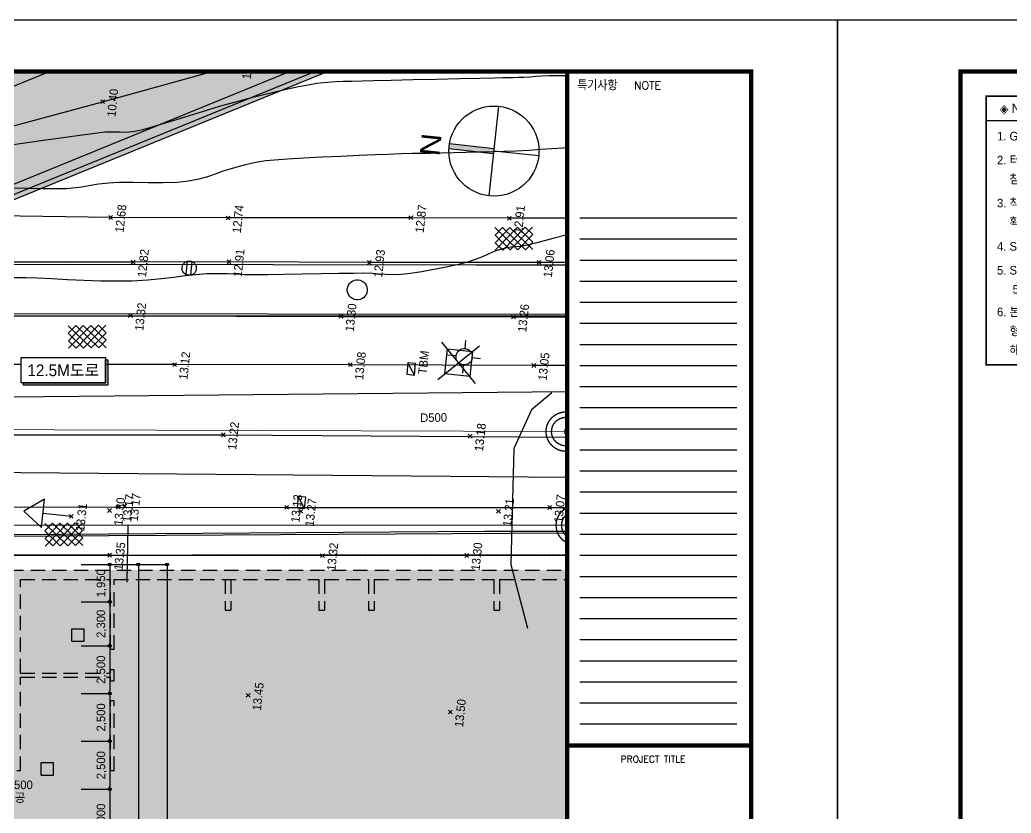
# Model space of a CAD drawing. Header units: millimetres. Extents: x 1073475 to 2890243, y -1340830 to -367733.
# Drawn here: x 1913953 to 1965820, y -409260 to -367733 of the extents above; entities that cross this region are included whole.
import ezdxf
from ezdxf.enums import TextEntityAlignment as Align
from ezdxf.xclip import XClip

# ---------------------------------------------------------------- set-up
doc = ezdxf.new("R2010")
doc.units = ezdxf.units.MM
doc.header["$LTSCALE"] = 50
doc.header["$XCLIPFRAME"] = 2
doc.header["$PDMODE"] = 3
doc.header["$PDSIZE"] = 100
for name, pattern in [('ANYANG3', [3, 2, -1]), ('DASHED', [0.75, 0.5, -0.25]), ('E-DIGLN01', [2, 0.9, -0.2, 0.9]), ('HIDDEN', [9.525, 6.35, -3.175]), ('HIDDEN2', [4.7625, 3.175, -1.5875]), ('PHANTOM', [63.5, 31.75, -6.35, 6.35, -6.35, 6.35, -6.35])]:
    doc.linetypes.add(name, pattern=pattern)
doc.layers.get('Defpoints').update_dxf_attribs({"color": 151})
for name, color, linetype in [('0-재료표-1', 3, 'Continuous'), ('0-재료표-T', 7, 'Continuous'), ('1-우수관로', 140, '우수'), ('11', 11, 'Continuous'), ('4', 4, 'Continuous'), ('C-DIM', 7, 'Continuous'), ('C0413425', 1, 'Continuous'), ('CONT-MNR', 84, 'Continuous'), ('CS-CONC-MAJR', 4, 'Continuous'), ('CS-EXCV', 3, 'E-DIGLN01'), ('SITE', 7, 'PHANTOM'), ('TEX', 3, 'Continuous'), ('TEXT', 3, 'Continuous'), ('TEXT1', 7, 'Continuous'), ('가로등', 1, 'Continuous'), ('건축', 233, 'HIDDEN'), ('구조물', 7, 'Continuous'), ('기준점', 5, 'Continuous'), ('도로', 1, 'Continuous'), ('보도', 7, 'Continuous'), ('보도블럭', 7, 'Continuous'), ('보안등', 7, 'Continuous'), ('시점변경-종점-구__선형', 7, 'Continuous'), ('연속지적도', 32, 'Continuous'), ('오수맨홀', 1, 'Continuous'), ('우수맨홀', 1, 'Continuous'), ('우수받이', 5, 'Continuous'), ('중앙선', 2, 'Continuous'), ('지하지장물_가스관로', 2, 'Continuous'), ('지하지장물_상수관로', 5, 'HIDDEN2'), ('지하지장물_전기관로', 1, 'HIDDEN2'), ('지하지장물_통신관로', 7, 'HIDDEN2'), ('지하지장물_하수관거(오수)', 30, 'HIDDEN2'), ('측량점_높이', 8, 'Continuous'), ('측량점_심볼', 7, 'Continuous'), ('현황', 9, 'Continuous'), ('화단', 3, 'Continuous'), ('화단경계', 3, 'Continuous')]:
    doc.layers.add(name, color=color, linetype=linetype)
doc.layers.add('defpoint', color=193, linetype='Continuous', plot=False)
doc.styles.add('$1$돋움', font='')
doc.styles.add('LT', font='')
doc.styles.add('RXHD', font='', dxfattribs={"width": 1.2})
doc.styles.add('RXHG', font='arial.ttf')
doc.styles.add('RXHS', font='SIMPLEX.SHX', dxfattribs={"bigfont": 'WHGTXT.SHX'})
doc.styles.get("Standard").update_dxf_attribs({"font": ''})
doc.styles.add('굴림체', font='')
doc.styles.add('돋움', font='')
doc.styles.add('유형1', font='')
doc.styles.get('$1$돋움').set_extended_font_data('Dotum')
doc.styles.get('LT').set_extended_font_data('GulimChe')
doc.styles.get('RXHD').set_extended_font_data('Gulim')
doc.styles.get('Standard').set_extended_font_data('Dotum')
doc.styles.get('굴림체').set_extended_font_data('Dotum')
doc.styles.get('돋움').set_extended_font_data('Dotum')
doc.styles.get('유형1').set_extended_font_data('Gulim')
doc.linetypes.add('CFZ008', pattern='A,0.9,-0.2,[106,KHCLINE.shx,S=0.00606,R=180,X=0,Y=0],0.9', length=2)
doc.linetypes.add('GAS_LINE', pattern='A,0.5,-0.2,["GAS",Standard,S=0.1,R=0,X=-0.1,Y=-0.05],-0.25', length=0.95)
doc.linetypes.add('KT_LINE', pattern='A,12.7,-5.08,["KT",Standard,S=2.54,R=0,X=-2.54,Y=-1.27],-6.35', length=24.13)
doc.linetypes.add('POWER_LINE', pattern='A,12.7,-5.08,["POWER",Standard,S=2.54,R=0,X=-2.54,Y=-1.27],-6.35', length=24.13)
doc.linetypes.add('SEWER_LINE', pattern='A,12.7,-5.08,["SEWER",Standard,S=2.54,R=0,X=-2.54,Y=-1.27],-6.35', length=24.13)
doc.linetypes.add('WATER_LINE', pattern='A,12.7,-5.08,["WATER",Standard,S=2.54,R=0,X=-2.54,Y=-1.27],-6.35', length=24.13)
doc.linetypes.add('우수', pattern='A,0.5,-0.05,["우수",LT,S=0.1,R=0,X=0,Y=-0.05],-0.4', length=0.95)
doc.dimstyles.new('ISO-25', dxfattribs={"dimtxt": 2.5, "dimasz": 1, "dimexe": 3, "dimexo": 0.625, "dimtad": 1, "dimtxsty": '유형1', "dimblk": 'DIMDOT', "dimcen": 1, "dimclrd": 4, "dimclre": 4, "dimclrt": 6, "dimadec": 0, "dimazin": 0, "dimtfac": 1, "dimtmove": 0, "dimatfit": 3, "dimldrblk": 'DIMDOT', "dimfxl": 1, "dimarcsym": 0})
doc.dimstyles.new('SAM-300', dxfattribs={"dimscale": 1.5, "dimtxt": 300, "dimasz": 100, "dimexe": 70, "dimexo": 0, "dimgap": 100, "dimtad": 1, "dimdec": 0, "dimzin": 0, "dimdsep": 46, "dimlunit": 6, "dimtxsty": '돋움', "dimblk": 'ORIGIN', "dimcen": 100, "dimclrd": 1, "dimclre": 1, "dimclrt": 7, "dimadec": 0, "dimazin": 0, "dimtfac": 1, "dimtdec": 0, "dimtix": 1, "dimtmove": 2, "dimatfit": 3, "dimfxl": 70, "dimtolj": 1, "dimtzin": 0, "dimlwd": -1, "dimlwe": -1, "dimarcsym": 0})

# ---------------------------------------------------------------- blocks, each defined once
blk = doc.blocks.new('dbox')
at = {"layer": '11'}
for p, q in [((4288, 57600), (81088, 57600)), ((4288, 1800), (4288, 57600)), ((81088, 57600), (81088, 1800))]:
    blk.add_line(p, q, dxfattribs=at)
at = {"layer": '11', "const_width": 150}
blk.add_lwpolyline([(81088, 1800), (4288, 1800), (4288, 57600), (81088, 57600)], close=True, dxfattribs=at)
for points in [[(74675, 57600), (74675, 1800)], [(81088, 34076), (74675, 34076)]]:
    blk.add_lwpolyline(points, dxfattribs=at)
at = {"layer": '4'}
for p, q in [((80586, 52479), (75119, 52479)), ((80586, 51743), (75119, 51743)), ((80586, 51007), (75119, 51007)), ((80586, 50271), (75119, 50271)), ((80586, 49536), (75119, 49536)), ((80586, 48800), (75119, 48800)), ((80586, 48064), (75119, 48064)), ((80586, 47328), (75119, 47328)), ((80586, 46592), (75119, 46592)), ((80586, 45856), (75119, 45856)), ((80586, 45120), (75119, 45120)), ((80586, 44384), (75119, 44384)), ((80586, 43648), (75119, 43648)), ((80586, 42912), (75119, 42912)), ((80586, 42176), (75119, 42176)), ((80586, 41440), (75119, 41440)), ((80586, 40704), (75119, 40704)), ((80586, 39968), (75119, 39968)), ((80586, 39232), (75119, 39232)), ((80586, 38497), (75119, 38497)), ((80586, 37761), (75119, 37761)), ((80586, 37025), (75119, 37025)), ((80586, 36289), (75119, 36289)), ((80586, 35553), (75119, 35553)), ((80586, 34817), (75119, 34817))]:
    blk.add_line(p, q, dxfattribs=at)
at = {"layer": 'TEXT', "color": 7}
for p, q in [((0, 59400), (84100, 59400)), ((0, 0), (0, 59400)), ((84100, 59400), (84100, 0))]:
    blk.add_line(p, q, dxfattribs=at)
at = {"layer": 'TEX', "color": 6, "linetype": 'Continuous', "style": 'RXHG', "width": 1}
for tag, p in [('일자', (76628, 15972)), ('축척', (76628, 13925)), ('설계번호', (76684, 12170))]:
    blk.add_attdef(tag, p, '', height=300, dxfattribs=at)
at = {"layer": 'TEX', "color": 7, "linetype": 'Continuous', "style": 'RXHG', "width": 1}
blk.add_attdef('파일명', (81840, 4453), '', height=300, rotation=90, dxfattribs=at)
at = {"layer": 'TEX', "linetype": 'Continuous', "style": 'RXHG', "width": 1}
for tag, p in [('도면명-1', (77799, 3389)), ('도면명-2', (77799, 2662))]:
    blk.add_attdef(tag, text='', height=400, dxfattribs=at).set_placement(p, align=Align.CENTER)
at = {"layer": 'TEXT1', "style": 'RXHS', "width": 1}
for s, height, p in [('특기사항', 334.3, (75018, 56940)), ('NOTE', 278.6, (77005, 56974)), ('PROJECT TITLE', 231.29, (76539, 33488))]:
    blk.add_text(s, height=height, dxfattribs=at).set_placement(p)
blk = doc.blocks.new('31781387137813')
at = {"color": 255}
blk.add_wipeout([(0, 0), (11238, 0), (11238, -9792), (0, -9792)], dxfattribs=at).dxf.layer = '0-재료표-1'
at = {"layer": '0-재료표-1'}
blk.add_line((207, -1060), (11031, -1060), dxfattribs=at)
at = {"layer": '0-재료표-1', "const_width": 60}
blk.add_lwpolyline([(11031, -9585), (11031, -207), (207, -207), (207, -9585)], close=True, dxfattribs=at)
at = {"layer": '0-재료표-T', "style": '$1$돋움'}
for s, height, p in [('◈ N O T E', 320, (683, -633)), ('1. G.L(±)0.00m = E.L(+)13.60m', 300, (587, -1602)), ('2. 터파기 시공시 굴착 바닥 레벨은 최종 건축 구조도를 ', 300, (587, -2436)), ('    참조하여 각 레벨을 선 확인 후 시공에 임할것. ', 300, (587, -3102)), ('3. 착공전 경계명시측량을 실시하여 대지경계를', 300, (587, -3936)), ('    확인하여야 함.', 300, (587, -4602)), ('4. STRUT 길이가 5m이상인 경우 유압잭 설치할 것.', 300, (587, -5448)), ('5. STRUT 설치시 프리스트레스 (선행하중)', 300, (587, -6281)), ('     50~200kN/ea이상 적용하여야 함.', 300, (587, -6948)), ('6. 본 설계는 단부 고정조건으로 검토되었으며, 힌지 ', 300, (587, -7736)), ('    형태의 모든 연결부재의 사용은 본 검토 내용과 상이', 300, (587, -8403)), ('    해질수 있으므로 추가 검토가 필요함.   ', 300, (587, -9069))]:
    blk.add_text(s, height=height, dxfattribs=at).set_placement(p, align=Align.MIDDLE_LEFT)
blk = doc.blocks.new('DIMDOT')
at = {"color": 0}
blk.add_line((-2, 0), (2, 0), dxfattribs=at)
for radius in [0.5, 0.25]:
    blk.add_circle((0, 0), radius, dxfattribs=at)
blk = doc.blocks.new('A$599346786921')
at = {"layer": '구조물', "ltscale": 0.2}
h = blk.add_hatch(color=254, dxfattribs=at)
h.dxf.hatch_style = 1
h.set_gradient(color1=(214, 214, 214), color2=(214, 214, 214))
h.paths.add_polyline_path([(189880, 4043), (128969, 153101), (129119, 153162), (47790, 352186), (48127, 352323), (40199, 371724), (39821, 372650), (39443, 373575), (39065, 374501), (38687, 375426), (38309, 376351), (37931, 377276), (37554, 378201), (37177, 379126), (36800, 380051), (36423, 380975), (36047, 381900), (35671, 382825), (35295, 383749), (34920, 384674), (34545, 385599), (34170, 386523), (33796, 387448), (33422, 388373), (33049, 389297), (32676, 390222), (32304, 391147), (31932, 392072), (31561, 392997), (31190, 393922), (30821, 394847), (30451, 395772), (30083, 396697), (29715, 397623), (29347, 398548), (28981, 399474), (28615, 400400), (28250, 401326), (27886, 402252), (27523, 403178), (27160, 404105), (26798, 405031), (26438, 405958), (26078, 406885), (25719, 407812), (25360, 408742), (25003, 409670), (24647, 410598), (24292, 411526), (23938, 412455), (23585, 413383), (23233, 414312), (22883, 415241), (22533, 416171), (22185, 417101), (21838, 418031), (21492, 418961), (21147, 419892), (20804, 420823), (20462, 421754), (20121, 422686), (19782, 423618), (19443, 424550), (19107, 425482), (18771, 426415), (18438, 427349), (18105, 428282), (17774, 429216), (17445, 430151), (17117, 431086), (16791, 432021), (16466, 432956), (16143, 433892), (15821, 434829), (15501, 435766), (15183, 436703), (14866, 437640), (14551, 438579), (14238, 439517), (13927, 440456), (13617, 441395), (13310, 442335), (13004, 443275), (12700, 444216), (12398, 445157), (12097, 446099), (11799, 447041), (11503, 447983), (11339, 448506), (0, 445440), (302, 444474), (605, 443509), (911, 442544), (1218, 441580), (1527, 440617), (1838, 439655), (2151, 438693), (2466, 437732), (2782, 436772), (3100, 435812), (3420, 434854), (3742, 433896), (4065, 432938), (4390, 431982), (4716, 431026), (5044, 430071), (5374, 429116), (5705, 428162), (6037, 427209), (6372, 426257), (6707, 425305), (7044, 424354), (7382, 423404), (7722, 422454), (8063, 421505), (8406, 420556), (8750, 419608), (9095, 418661), (9441, 417714), (9788, 416768), (10137, 415823), (10487, 414878), (10838, 413933), (11190, 412990), (11544, 412047), (11898, 411104), (12253, 410162), (12610, 409221), (12967, 408280), (13326, 407339), (13685, 406399), (14046, 405460), (14407, 404521), (14768, 403585), (15131, 402648), (15495, 401710), (15860, 400773), (16225, 399837), (16592, 398901), (16959, 397965), (17326, 397030), (17695, 396095), (18064, 395161), (18434, 394227), (18804, 393294), (19175, 392360), (19547, 391428), (19919, 390496), (20292, 389564), (20665, 388632), (21038, 387701), (21412, 386770), (21787, 385839), (22162, 384909), (22537, 383979), (22913, 383050), (23289, 382120), (23665, 381191), (24042, 380263), (24419, 379334), (24796, 378406), (25174, 377478), (25551, 376550), (25929, 375623), (26307, 374695), (26685, 373768), (27063, 372842), (27441, 371915), (27820, 370988), (28198, 370062), (28576, 369136), (28955, 368210), (29333, 367284), (37261, 347883), (37598, 348021), (118926, 148997), (119075, 149057), (179985, 0)])
at = {"layer": 'CS-CONC-MAJR'}
for points in [[(38008, 348999), (119337, 149975)], [(37735, 348347), (119063, 149323)]]:
    blk.add_lwpolyline(points, dxfattribs=at)
at = {"layer": 'CS-EXCV', "linetype": 'CFZ008', "ltscale": 5, "flags": 128}
blk.add_lwpolyline([(189880, 4043), (128969, 153101), (129119, 153162), (47790, 352186), (48127, 352323), (40199, 371724), (39821, 372650), (39443, 373575), (39065, 374501), (38687, 375426), (38309, 376351), (37931, 377276), (37554, 378201), (37177, 379126), (36800, 380051), (36423, 380975), (36047, 381900), (35671, 382825), (35295, 383749), (34920, 384674), (34545, 385599), (34170, 386523), (33796, 387448), (33422, 388373), (33049, 389297), (32676, 390222), (32304, 391147), (31932, 392072), (31561, 392997), (31190, 393922), (30821, 394847), (30451, 395772), (30083, 396697), (29715, 397623), (29347, 398548), (28981, 399474), (28615, 400400), (28250, 401326), (27886, 402252), (27523, 403178), (27160, 404105), (26798, 405031), (26438, 405958), (26078, 406885), (25719, 407812), (25360, 408742), (25003, 409670), (24647, 410598), (24292, 411526), (23938, 412455), (23585, 413383), (23233, 414312), (22883, 415241), (22533, 416171), (22185, 417101), (21838, 418031), (21492, 418961), (21147, 419892), (20804, 420823), (20462, 421754), (20121, 422686), (19782, 423618), (19443, 424550), (19107, 425482), (18771, 426415), (18438, 427349), (18105, 428282), (17774, 429216), (17445, 430151), (17117, 431086), (16791, 432021), (16466, 432956), (16143, 433892), (15821, 434829), (15501, 435766), (15183, 436703), (14866, 437640), (14551, 438579), (14238, 439517), (13927, 440456), (13617, 441395), (13310, 442335), (13004, 443275), (12700, 444216), (12398, 445157), (12097, 446099), (11799, 447041), (11503, 447983), (11339, 448506), (0, 445440), (302, 444474), (605, 443509), (911, 442544), (1218, 441580), (1527, 440617), (1838, 439655), (2151, 438693), (2466, 437732), (2782, 436772), (3100, 435812), (3420, 434854), (3742, 433896), (4065, 432938), (4390, 431982), (4716, 431026), (5044, 430071), (5374, 429116), (5705, 428162), (6037, 427209), (6372, 426257), (6707, 425305), (7044, 424354), (7382, 423404), (7722, 422454), (8063, 421505), (8406, 420556), (8750, 419608), (9095, 418661), (9441, 417714), (9788, 416768), (10137, 415823), (10487, 414878), (10838, 413933), (11190, 412990), (11544, 412047), (11898, 411104), (12253, 410162), (12610, 409221), (12967, 408280), (13326, 407339), (13685, 406399), (14046, 405460), (14407, 404521), (14768, 403585), (15131, 402648), (15495, 401710), (15860, 400773), (16225, 399837), (16592, 398901), (16959, 397965), (17326, 397030), (17695, 396095), (18064, 395161), (18434, 394227), (18804, 393294), (19175, 392360), (19547, 391428), (19919, 390496), (20292, 389564), (20665, 388632), (21038, 387701), (21412, 386770), (21787, 385839), (22162, 384909), (22537, 383979), (22913, 383050), (23289, 382120), (23665, 381191), (24042, 380263), (24419, 379334), (24796, 378406), (25174, 377478), (25551, 376550), (25929, 375623), (26307, 374695), (26685, 373768), (27063, 372842), (27441, 371915), (27820, 370988), (28198, 370062), (28576, 369136), (28955, 368210), (29333, 367284), (37261, 347883), (37598, 348021), (118926, 148997), (119075, 149057), (179985, 0)], close=True, dxfattribs=at)
at = {"layer": '시점변경-종점-구__선형', "color": 1}
blk.add_lwpolyline([(34766, 369504), (184932, 2022)], dxfattribs=at)
blk = doc.blocks.new('방위')
at = {"color": 0}
for p, q in [((-96, 0), (-96, 1597)), ((96, 1597), (96, 0)), ((-1600, 0), (1600, 0)), ((0, -1600), (0, 0))]:
    blk.add_line(p, q, dxfattribs=at)
blk.add_circle((0, 0), 1600, dxfattribs=at)
for points in [[(-96, 1597), (0, 1600), (-96, 0), (0, 0)], [(96, 1597), (0, 1600), (96, 0), (0, 0)]]:
    blk.add_solid(points, dxfattribs=at)
at = {"style": 'RXHD', "width": 1.2}
blk.add_text('N', height=704, dxfattribs=at).set_placement((-409, 1908))
blk = doc.blocks.new('A$359145324269')
at = {"layer": '건축', "ltscale": 0.2}
h = blk.add_hatch(color=254, dxfattribs=at)
h.dxf.hatch_style = 1
h.paths.add_polyline_path([(59185, 39888), (6585, 39888), (6585, 5788), (20479, 5788), (45879, 2788), (59185, 2788)])
at = {"layer": 'defpoint', "ltscale": 30}
blk.add_lwpolyline([(5806, 40677), (59985, 40677), (59985, 2088), (46697, 2088), (33748, 3618), (21497, 5088), (5806, 5088)], close=True, dxfattribs=at)
at = {"layer": '건축', "color": 4, "linetype": 'DASHED', "ltscale": 30}
for p, q in [((13585, 39388), (18285, 39388)), ((13585, 34488), (13585, 39388)), ((18285, 35738), (18285, 39388)), ((18485, 39388), (29185, 39388)), ((18485, 35738), (18485, 39388)), ((24285, 39388), (24285, 37788)), ((24585, 39388), (24585, 37788)), ((29185, 39388), (29185, 37788)), ((29485, 39388), (31785, 39388)), ((29485, 39388), (29485, 37788)), ((31785, 39388), (31785, 37788)), ((32085, 39388), (38335, 39388)), ((32085, 39388), (32085, 37788)), ((38335, 39388), (38335, 37788)), ((38635, 39388), (43335, 39388)), ((38635, 39388), (38635, 37788)), ((24285, 37788), (24585, 37788)), ((29185, 37788), (29485, 37788)), ((31785, 37788), (32085, 37788)), ((38335, 37788), (38635, 37788)), ((16260, 36813), (16910, 36813)), ((16260, 36163), (16260, 36813)), ((16910, 36163), (16910, 36813)), ((16260, 36163), (16910, 36163)), ((18485, 35738), (18285, 35738)), ((13585, 34488), (18285, 34488)), ((13585, 29388), (13585, 34288)), ((13585, 34288), (18285, 34288)), ((18285, 34488), (18285, 34688)), ((18285, 34688), (18485, 34688)), ((18285, 34088), (18285, 34288)), ((18485, 34088), (18485, 34688)), ((18285, 34088), (18485, 34088)), ((18285, 29388), (18285, 33038)), ((18485, 33038), (18285, 33038)), ((18485, 29388), (18485, 33038)), ((14660, 29813), (15310, 29813)), ((14660, 29163), (14660, 29813)), ((15310, 29163), (15310, 29813)), ((13585, 29388), (13385, 29388)), ((14660, 29163), (15310, 29163)), ((18485, 29388), (18285, 29388))]:
    blk.add_line(p, q, dxfattribs=at)
at = {"layer": '건축', "color": 4, "linetype": 'DASHED', "ltscale": 30, "flags": 128}
blk.add_lwpolyline([(6585, 5788), (6585, 39888), (59185, 39888), (59185, 2788)], dxfattribs=at)
blk = doc.blocks.new('_Origin')
at = {"color": 0, "linetype": 'ByBlock', "lineweight": -2}
blk.add_line((0, 0), (-1, 0), dxfattribs=at)
blk.add_circle((0, 0), 0.5, dxfattribs=at)
blk = doc.blocks.new('*D797')
at = {"layer": 'C-DIM', "color": 1, "ltscale": 0.2, "transparency": 16777216}
for p, q in [((1920155, -396248), (1921760, -396248)), ((1921655, -396398), (1921655, -430698)), ((1920155, -430848), (1921760, -430848))]:
    blk.add_line(p, q, dxfattribs=at)
at = {"layer": 'Defpoints', "color": 0, "ltscale": 0.2, "transparency": 16777216}
for p in [(1920155, -396248), (1920155, -430848), (1921655, -430848)]:
    blk.add_point(p, dxfattribs=at)
at = {"layer": 'C-DIM', "color": 1, "ltscale": 0.2, "transparency": 16777216, "xscale": 150, "yscale": 150, "zscale": 150}
for p, rotation in [((1921655, -396248), 90), ((1921655, -430848), 270)]:
    blk.add_blockref('_Origin', p, dxfattribs=dict(at, rotation=rotation))
at = {"layer": 'C-DIM', "color": 7, "ltscale": 0.2, "transparency": 16777216, "insert": (1921236, -413548), "char_height": 450, "attachment_point": 5, "rotation": 90, "style": '돋움'}
blk.add_mtext('\\A1;34,600', dxfattribs=at)
blk = doc.blocks.new('*D804')
at = {"layer": 'C-DIM', "color": 1, "ltscale": 0.2, "transparency": 16777216}
for p, q in [((1918655, -396248), (1920260, -396248)), ((1920155, -396398), (1920155, -429698)), ((1918655, -429848), (1920260, -429848))]:
    blk.add_line(p, q, dxfattribs=at)
at = {"layer": 'Defpoints', "color": 0, "ltscale": 0.2, "transparency": 16777216}
for p in [(1918655, -396248), (1918655, -429848), (1920155, -429848)]:
    blk.add_point(p, dxfattribs=at)
at = {"layer": 'C-DIM', "color": 1, "ltscale": 0.2, "transparency": 16777216, "xscale": 150, "yscale": 150, "zscale": 150}
for p, rotation in [((1920155, -396248), 90), ((1920155, -429848), 270)]:
    blk.add_blockref('_Origin', p, dxfattribs=dict(at, rotation=rotation))
at = {"layer": 'C-DIM', "color": 7, "ltscale": 0.2, "transparency": 16777216, "insert": (1919717, -413048), "char_height": 450, "attachment_point": 5, "rotation": 90, "style": '돋움'}
blk.add_mtext('\\A1;21@1600=33,600', dxfattribs=at)
blk = doc.blocks.new('*D827')
at = {"layer": 'C-DIM', "color": 1, "ltscale": 0.2, "transparency": 16777216}
for p, q in [((1917155, -396248), (1918760, -396248)), ((1918655, -396398), (1918655, -398048)), ((1917155, -398198), (1918760, -398198))]:
    blk.add_line(p, q, dxfattribs=at)
at = {"layer": 'Defpoints', "color": 0, "ltscale": 0.2, "transparency": 16777216}
for p in [(1917155, -396248), (1917155, -398198), (1918655, -398198)]:
    blk.add_point(p, dxfattribs=at)
at = {"layer": 'C-DIM', "color": 1, "ltscale": 0.2, "transparency": 16777216, "xscale": 150, "yscale": 150, "zscale": 150}
for p, rotation in [((1918655, -396248), 90), ((1918655, -398198), 270)]:
    blk.add_blockref('_Origin', p, dxfattribs=dict(at, rotation=rotation))
at = {"layer": 'C-DIM', "color": 7, "ltscale": 0.2, "transparency": 16777216, "insert": (1918236, -397223), "char_height": 450, "attachment_point": 5, "rotation": 90, "style": '돋움'}
blk.add_mtext('\\A1;1,950', dxfattribs=at)
blk = doc.blocks.new('*D828')
at = {"layer": 'C-DIM', "color": 1, "ltscale": 0.2, "transparency": 16777216}
for p, q in [((1917155, -398198), (1918760, -398198)), ((1918655, -398348), (1918655, -400348)), ((1917155, -400498), (1918760, -400498))]:
    blk.add_line(p, q, dxfattribs=at)
at = {"layer": 'Defpoints', "color": 0, "ltscale": 0.2, "transparency": 16777216}
for p in [(1917155, -398198), (1917155, -400498), (1918655, -400498)]:
    blk.add_point(p, dxfattribs=at)
at = {"layer": 'C-DIM', "color": 1, "ltscale": 0.2, "transparency": 16777216, "xscale": 150, "yscale": 150, "zscale": 150}
for p, rotation in [((1918655, -398198), 90), ((1918655, -400498), 270)]:
    blk.add_blockref('_Origin', p, dxfattribs=dict(at, rotation=rotation))
at = {"layer": 'C-DIM', "color": 7, "ltscale": 0.2, "transparency": 16777216, "insert": (1918236, -399348), "char_height": 450, "attachment_point": 5, "rotation": 90, "style": '돋움'}
blk.add_mtext('\\A1;2,300', dxfattribs=at)
blk = doc.blocks.new('*D829')
at = {"layer": 'C-DIM', "color": 1, "ltscale": 0.2, "transparency": 16777216}
for p, q in [((1917155, -400498), (1918760, -400498)), ((1918655, -400648), (1918655, -402848)), ((1917155, -402998), (1918760, -402998))]:
    blk.add_line(p, q, dxfattribs=at)
at = {"layer": 'Defpoints', "color": 0, "ltscale": 0.2, "transparency": 16777216}
for p in [(1917155, -400498), (1917155, -402998), (1918655, -402998)]:
    blk.add_point(p, dxfattribs=at)
at = {"layer": 'C-DIM', "color": 1, "ltscale": 0.2, "transparency": 16777216, "xscale": 150, "yscale": 150, "zscale": 150}
for p, rotation in [((1918655, -400498), 90), ((1918655, -402998), 270)]:
    blk.add_blockref('_Origin', p, dxfattribs=dict(at, rotation=rotation))
at = {"layer": 'C-DIM', "color": 7, "ltscale": 0.2, "transparency": 16777216, "insert": (1918236, -401748), "char_height": 450, "attachment_point": 5, "rotation": 90, "style": '돋움'}
blk.add_mtext('\\A1;2,500', dxfattribs=at)
blk = doc.blocks.new('*D831')
at = {"layer": 'C-DIM', "color": 1, "ltscale": 0.2, "transparency": 16777216}
for p, q in [((1917155, -405498), (1918760, -405498)), ((1918655, -405648), (1918655, -407848)), ((1917155, -407998), (1918760, -407998))]:
    blk.add_line(p, q, dxfattribs=at)
at = {"layer": 'Defpoints', "color": 0, "ltscale": 0.2, "transparency": 16777216}
for p in [(1917155, -405498), (1917155, -407998), (1918655, -407998)]:
    blk.add_point(p, dxfattribs=at)
at = {"layer": 'C-DIM', "color": 1, "ltscale": 0.2, "transparency": 16777216, "xscale": 150, "yscale": 150, "zscale": 150}
for p, rotation in [((1918655, -405498), 90), ((1918655, -407998), 270)]:
    blk.add_blockref('_Origin', p, dxfattribs=dict(at, rotation=rotation))
at = {"layer": 'C-DIM', "color": 7, "ltscale": 0.2, "transparency": 16777216, "insert": (1918236, -406748), "char_height": 450, "attachment_point": 5, "rotation": 90, "style": '돋움'}
blk.add_mtext('\\A1;2,500', dxfattribs=at)
blk = doc.blocks.new('*D830')
at = {"layer": 'C-DIM', "color": 1, "ltscale": 0.2, "transparency": 16777216}
for p, q in [((1917155, -402998), (1918760, -402998)), ((1918655, -403148), (1918655, -405348)), ((1917155, -405498), (1918760, -405498))]:
    blk.add_line(p, q, dxfattribs=at)
at = {"layer": 'Defpoints', "color": 0, "ltscale": 0.2, "transparency": 16777216}
for p in [(1917155, -402998), (1917155, -405498), (1918655, -405498)]:
    blk.add_point(p, dxfattribs=at)
at = {"layer": 'C-DIM', "color": 1, "ltscale": 0.2, "transparency": 16777216, "xscale": 150, "yscale": 150, "zscale": 150}
for p, rotation in [((1918655, -402998), 90), ((1918655, -405498), 270)]:
    blk.add_blockref('_Origin', p, dxfattribs=dict(at, rotation=rotation))
at = {"layer": 'C-DIM', "color": 7, "ltscale": 0.2, "transparency": 16777216, "insert": (1918236, -404248), "char_height": 450, "attachment_point": 5, "rotation": 90, "style": '돋움'}
blk.add_mtext('\\A1;2,500', dxfattribs=at)
blk = doc.blocks.new('*D832')
at = {"layer": 'C-DIM', "color": 1, "ltscale": 0.2, "transparency": 16777216}
for p, q in [((1917155, -407998), (1918760, -407998)), ((1918655, -408148), (1918655, -410848)), ((1917155, -410998), (1918760, -410998))]:
    blk.add_line(p, q, dxfattribs=at)
at = {"layer": 'Defpoints', "color": 0, "ltscale": 0.2, "transparency": 16777216}
for p in [(1917155, -407998), (1917155, -410998), (1918655, -410998)]:
    blk.add_point(p, dxfattribs=at)
at = {"layer": 'C-DIM', "color": 1, "ltscale": 0.2, "transparency": 16777216, "xscale": 150, "yscale": 150, "zscale": 150}
for p, rotation in [((1918655, -407998), 90), ((1918655, -410998), 270)]:
    blk.add_blockref('_Origin', p, dxfattribs=dict(at, rotation=rotation))
at = {"layer": 'C-DIM', "color": 7, "ltscale": 0.2, "transparency": 16777216, "insert": (1918236, -409498), "char_height": 450, "attachment_point": 5, "rotation": 90, "style": '돋움'}
blk.add_mtext('\\A1;3,000', dxfattribs=at)
blk = doc.blocks.new('A$405090834614')
at = {"color": 251}
for points in [[(182276, 95890), (184256, 93919)], [(182280, 93915), (184251, 95895)]]:
    blk.add_lwpolyline(points, dxfattribs=at)
blk.add_lwpolyline([(182606, 95562), (183923, 95565), (183926, 94248), (182609, 94245)], close=True, dxfattribs=at)
at = {"layer": '1-우수관로', "color": 251, "linetype": '우수', "lineweight": 0, "ltscale": 80}
blk.add_lwpolyline([(185502, 13028), (184884, 22596), (180273, 88945), (172057, 168906), (121638, 164312), (118262, 188984)], dxfattribs=at)
at = {"layer": 'C0413425', "color": 251}
for p, q in [((173136, 116709), (172386, 115709)), ((173886, 115709), (173136, 116709)), ((172386, 115709), (173886, 115709)), ((173136, 115709), (173136, 114209))]:
    blk.add_line(p, q, dxfattribs=at)
at = {"layer": 'CONT-MNR', "color": 251}
for p, q in [((192270, 118814), (192092, 119538)), ((189959, 118263), (189906, 118994)), ((192505, 117877), (192270, 118814)), ((185292, 117903), (185232, 118575)), ((190017, 117524), (189959, 118263)), ((185338, 117279), (185292, 117903)), ((192762, 116855), (192505, 117877)), ((185383, 116537), (185338, 117279)), ((190084, 116841), (190017, 117524)), ((190159, 116277), (190084, 116841)), ((193005, 115880), (192762, 116855)), ((185430, 115714), (185383, 116537)), ((190257, 115775), (190159, 116277)), ((185483, 114846), (185430, 115714)), ((190361, 115380), (190257, 115775)), ((193198, 115082), (193005, 115880)), ((190468, 115022), (190361, 115380)), ((185545, 113970), (185483, 114846)), ((190576, 114628), (190468, 115022)), ((190684, 114126), (190576, 114628)), ((193307, 114591), (193198, 115082)), ((190768, 113552), (190684, 114126)), ((193367, 114151), (193307, 114591)), ((193389, 113803), (193367, 114151)), ((185621, 113122), (185545, 113970)), ((193420, 113459), (193389, 113803)), ((185714, 112341), (185621, 113122)), ((190844, 112839), (190768, 113552)), ((193508, 113028), (193420, 113459)), ((190920, 112057), (190844, 112839)), ((193644, 112632), (193508, 113028)), ((193881, 112048), (193644, 112632)), ((185843, 111539), (185714, 112341)), ((191003, 111272), (190920, 112057)), ((194191, 111324), (193881, 112048)), ((185986, 110834), (185843, 111539)), ((191100, 110553), (191003, 111272)), ((194545, 110506), (194191, 111324)), ((186133, 110202), (185986, 110834)), ((191218, 109968), (191100, 110553)), ((194917, 109642), (194545, 110506)), ((186273, 109620), (186133, 110202)), ((191384, 109438), (191218, 109968)), ((186397, 109062), (186273, 109620)), ((195277, 108777), (194917, 109642)), ((186495, 108507), (186397, 109062)), ((191561, 109004), (191384, 109438)), ((191745, 108621), (191561, 109004)), ((186570, 107917), (186495, 108507)), ((191928, 108240), (191745, 108621)), ((195599, 107960), (195277, 108777)), ((186610, 107446), (186570, 107917)), ((192107, 107814), (191928, 108240)), ((195879, 107212), (195599, 107960)), ((186636, 107015), (186610, 107446)), ((192262, 107412), (192107, 107814)), ((192386, 107092), (192262, 107412)), ((186665, 106542), (186636, 107015)), ((192494, 106797), (192386, 107092)), ((196134, 106522), (195879, 107212)), ((186718, 105949), (186665, 106542)), ((192596, 106471), (192494, 106797)), ((192707, 106056), (192596, 106471)), ((196362, 105887), (196134, 106522)), ((186788, 105327), (186718, 105949)), ((192798, 105616), (192707, 106056)), ((196565, 105303), (196362, 105887)), ((186889, 104494), (186788, 105327)), ((192918, 104941), (192798, 105616)), ((196740, 104766), (196565, 105303)), ((193058, 104098), (192918, 104941)), ((187007, 103541), (186889, 104494)), ((196889, 104273), (196740, 104766)), ((197011, 103820), (196889, 104273)), ((193207, 103154), (193058, 104098)), ((197132, 103288), (197011, 103820)), ((187130, 102559), (187007, 103541)), ((197208, 102860), (197132, 103288)), ((193358, 102177), (193207, 103154)), ((197261, 102466), (197208, 102860)), ((187244, 101638), (187130, 102559)), ((197312, 102033), (197261, 102466)), ((193500, 101234), (193358, 102177)), ((197384, 101489), (197312, 102033)), ((187337, 100870), (187244, 101638)), ((193624, 100394), (193500, 101234)), ((197466, 100897), (197384, 101489)), ((187395, 100346), (187337, 100870)), ((197586, 99978), (197466, 100897)), ((187428, 99891), (187395, 100346)), ((193722, 99723), (193624, 100394)), ((187438, 99528), (187428, 99891)), ((193817, 99051), (193722, 99723)), ((197733, 98849), (197586, 99978)), ((187447, 99196), (187438, 99528)), ((187475, 98836), (187447, 99196)), ((187542, 98388), (187475, 98836)), ((193890, 98497), (193817, 99051)), ((197889, 97628), (197733, 98849)), ((187647, 97902), (187542, 98388)), ((193951, 98006), (193890, 98497)), ((187797, 97325), (187647, 97902)), ((194010, 97520), (193951, 98006)), ((194077, 96981), (194010, 97520)), ((198042, 96433), (197889, 97628)), ((187975, 96705), (187797, 97325)), ((188167, 96089), (187975, 96705)), ((194161, 96332), (194077, 96981)), ((188357, 95525), (188167, 96089)), ((194245, 95689), (194161, 96332)), ((198176, 95382), (198042, 96433)), ((188530, 95058), (188357, 95525)), ((194313, 95166), (194245, 95689)), ((188723, 94623), (188530, 95058)), ((194373, 94703), (194313, 95166)), ((198277, 94591), (198176, 95382)), ((188914, 94261), (188723, 94623)), ((194435, 94240), (194373, 94703)), ((198330, 94180), (198277, 94591)), ((189097, 93942), (188914, 94261)), ((189264, 93636), (189097, 93942)), ((194509, 93718), (194435, 94240)), ((198370, 93872), (198330, 94180)), ((189408, 93312), (189264, 93636)), ((194603, 93076), (194509, 93718)), ((198401, 93632), (198370, 93872)), ((198434, 93393), (198401, 93632)), ((198478, 93085), (198434, 93393)), ((189530, 92946), (189408, 93312)), ((189599, 92651), (189530, 92946)), ((194709, 92409), (194603, 93076)), ((198531, 92759), (198478, 93085)), ((189662, 92354), (189599, 92651)), ((189767, 91980), (189662, 92354)), ((194811, 91815), (194709, 92409)), ((198582, 92470), (198531, 92759)), ((198635, 92163), (198582, 92470)), ((189937, 91506), (189767, 91980)), ((194912, 91246), (194811, 91815)), ((198692, 91783), (198635, 92163)), ((190245, 90685), (189937, 91506)), ((198742, 91366), (198692, 91783)), ((198831, 90572), (198742, 91366)), ((195015, 90654), (194912, 91246)), ((190632, 89671), (190245, 90685)), ((195123, 89989), (195015, 90654))]:
    blk.add_line(p, q, dxfattribs=at)
at = {"layer": 'SITE', "color": 251, "linetype": 'ANYANG3', "ltscale": 0.5}
for p, q in [((170018, 124364), (172968, 96594)), ((172968, 96594), (175738, 70504))]:
    blk.add_line(p, q, dxfattribs=at)
at = {"layer": '가로등', "color": 251, "linetype": 'Continuous'}
for p, q in [((183607, 95083), (183607, 95511)), ((183178, 94654), (182750, 94654)), ((184035, 94654), (184464, 94654)), ((183607, 94226), (183607, 93797))]:
    blk.add_line(p, q, dxfattribs=at)
blk.add_ellipse((183607, 94654), major_axis=(-303, 303), ratio=1, start_param=3.926991, end_param=10.210176, dxfattribs=at)
at = {"layer": '도로', "color": 251}
for p, q in [((181600, 109677), (180217, 122831)), ((172967, 120519), (173874, 111815)), ((173874, 111815), (174785, 103061)), ((182563, 100534), (181600, 109677)), ((174785, 103061), (176232, 89375)), ((183539, 90982), (182563, 100534)), ((184374, 83195), (183539, 90982)), ((176232, 89375), (176232, 89375)), ((176232, 89375), (177399, 78282))]:
    blk.add_line(p, q, dxfattribs=at)
at = {"layer": '보도', "color": 251}
for p, q in [((171325, 112000), (170278, 121965)), ((182843, 122188), (183902, 112241)), ((192535, 120956), (194886, 114870)), ((186708, 112396), (185868, 120249)), ((188907, 113811), (188364, 119764)), ((194886, 114870), (197584, 108042)), ((189527, 107707), (188907, 113811)), ((183902, 112241), (185026, 101289)), ((187251, 107418), (186708, 112396)), ((172471, 100923), (171325, 112000)), ((187993, 100108), (187251, 107418)), ((190551, 98194), (189527, 107707)), ((185026, 101289), (185948, 92310)), ((173279, 93423), (172471, 100923)), ((172471, 100923), (172471, 100923)), ((188932, 91279), (187993, 100108)), ((191064, 93068), (190551, 98194)), ((173921, 87213), (173279, 93423)), ((191778, 86620), (191064, 93068)), ((185948, 92310), (187023, 82345)), ((189723, 83853), (188932, 91279))]:
    blk.add_line(p, q, dxfattribs=at)
at = {"layer": '보도블럭', "color": 251}
for p, q in [((171443, 115406), (172760, 114375)), ((171490, 115015), (171834, 115454)), ((171538, 114624), (172225, 115502)), ((171586, 114232), (172617, 115550)), ((171634, 113841), (172665, 115158)), ((171834, 115454), (172712, 114767)), ((172225, 115502), (172665, 115158)), ((181863, 115283), (183180, 114252)), ((181910, 114892), (182254, 115331)), ((181958, 114500), (182645, 115379)), ((182006, 114109), (183037, 115426)), ((182254, 115331), (183132, 114643)), ((182645, 115379), (183085, 115035)), ((171490, 115015), (172808, 113984)), ((171681, 113449), (172712, 114767)), ((181910, 114892), (183228, 113861)), ((182054, 113717), (183085, 115035)), ((182101, 113326), (183132, 114643)), ((171538, 114624), (172856, 113592)), ((171586, 114232), (172464, 113545)), ((172073, 113497), (172760, 114375)), ((181958, 114500), (183276, 113469)), ((182006, 114109), (182884, 113421)), ((182493, 113374), (183180, 114252)), ((171634, 113841), (172073, 113497)), ((172464, 113545), (172808, 113984)), ((182054, 113717), (182493, 113374)), ((182884, 113421), (183228, 113861)), ((189324, 93625), (190641, 92594)), ((189371, 93234), (189715, 93673)), ((189419, 92842), (190107, 93721)), ((189467, 92451), (190498, 93768)), ((189515, 92059), (190546, 93377)), ((189715, 93673), (190593, 92985)), ((190107, 93721), (190546, 93377)), ((189371, 93234), (190689, 92203)), ((189419, 92842), (190737, 91811)), ((189562, 91668), (190593, 92985)), ((189467, 92451), (190345, 91763)), ((189954, 91716), (190641, 92594)), ((189515, 92059), (189954, 91716)), ((190345, 91763), (190689, 92203))]:
    blk.add_line(p, q, dxfattribs=at)
at = {"layer": '보안등', "color": 251}
for p, q in [((186350, 109575), (187057, 109575)), ((186350, 109325), (187057, 109325))]:
    blk.add_line(p, q, dxfattribs=at)
blk.add_ellipse((186703, 109450), major_axis=(-265, 265), ratio=1, start_param=3.926991, end_param=10.210176, dxfattribs=at)
at = {"layer": '연속지적도', "color": 251}
blk.add_line((188497, 68694), (179669, 151974), dxfattribs=at)
at = {"layer": '오수맨홀', "color": 251}
for radius in [1036, 750]:
    blk.add_circle((175452, 87903), radius, dxfattribs=at)
at = {"layer": '우수맨홀', "color": 251}
for radius in [1036, 750]:
    blk.add_circle((180273, 88945), radius, dxfattribs=at)
at = {"layer": '우수받이', "color": 251}
for points in [[(174820, 102517), (174820, 102117), (175420, 102117), (175420, 102517)], [(182382, 97546), (182382, 97146), (182982, 97146), (182982, 97546)]]:
    blk.add_lwpolyline(points, close=True, dxfattribs=at)
for points in [[(174820, 102117), (175420, 102517)], [(182382, 97146), (182982, 97546)]]:
    blk.add_lwpolyline(points, dxfattribs=at)
at = {"layer": '중앙선', "color": 251}
for p, q in [((176388, 123987), (178214, 106751)), ((178214, 106751), (180168, 87009))]:
    blk.add_line(p, q, dxfattribs=at)
at = {"layer": '지하지장물_가스관로', "color": 251, "linetype": 'GAS_LINE', "ltscale": 3}
blk.add_lwpolyline([(172043, 129154), (173937, 129308), (182760, 39013), (182551, 11068)], dxfattribs=at)
at = {"layer": '지하지장물_상수관로', "color": 251, "linetype": 'WATER_LINE', "ltscale": 3}
blk.add_lwpolyline([(165003, 177754), (176543, 74656), (179909, 44130), (180541, 14655)], dxfattribs=at)
at = {"layer": '지하지장물_전기관로', "color": 251, "linetype": 'POWER_LINE', "ltscale": 3}
for points in [[(186670, 16637), (186590, 33534), (184398, 74092), (182595, 86963), (177310, 132594), (173297, 174213)], [(182216, 89895), (181219, 90859), (179097, 91566), (173051, 91084), (169836, 89863)]]:
    blk.add_lwpolyline(points, dxfattribs=at)
at = {"layer": '지하지장물_통신관로', "color": 251, "linetype": 'KT_LINE', "ltscale": 3}
blk.add_lwpolyline([(179973, 22140), (178340, 57330), (174617, 92638), (167709, 153756), (166514, 164057), (162819, 177078), (146292, 175121), (136183, 173575), (130490, 179990), (129558, 186301)], dxfattribs=at)
at = {"layer": '측량점_심볼', "color": 251}
for p in [(194886, 114870), (173136, 114209), (188907, 113811), (173645, 112256), (183902, 112241), (186708, 112396), (171325, 112000), (173874, 111815), (173955, 111479), (181600, 109677), (187251, 107418), (189527, 107707), (178214, 106751), (164787, 104026), (174785, 103061), (174659, 102299), (185026, 101289), (172471, 100923), (182563, 100534), (187993, 100108), (190551, 98194), (179504, 93902), (179508, 93900), (165037, 93415), (173279, 93423), (191064, 93068), (175748, 92015), (185948, 92310), (183539, 90982), (188932, 91279), (176232, 89375), (180273, 88945)]:
    blk.add_point(p, dxfattribs=at)
at = {"layer": '화단', "color": 251}
blk.add_ellipse((186498, 100585), major_axis=(371, 371), ratio=1, start_param=5.497787, end_param=11.780972, dxfattribs=at)
at = {"layer": '화단경계', "color": 251}
for p, q in [((186230, 115645), (183346, 141577)), ((182813, 123727), (184755, 105082)), ((188435, 94548), (186230, 115645)), ((184755, 105082), (188730, 67509)), ((191311, 67731), (188435, 94548))]:
    blk.add_line(p, q, dxfattribs=at)
at = {"layer": '1-우수관로', "color": 251, "linetype": '우수', "lineweight": 0, "ltscale": 5, "style": '굴림체'}
blk.add_text('D500', height=450, rotation=276.7572, dxfattribs=at).set_placement((180132, 95184), align=Align.RIGHT)
at = {"layer": 'TEXT', "color": 251, "style": '굴림체'}
blk.add_text('심도 H=2.4m', height=450, dxfattribs=at).set_placement((187763, 88945), align=Align.RIGHT)
at = {"layer": '기준점', "color": 251, "style": '굴림체'}
blk.add_text('TBM', height=450, dxfattribs=at).set_placement((183089, 96734), align=Align.MIDDLE_CENTER)
at = {"layer": '우수맨홀', "color": 251, "style": '굴림체'}
blk.add_text('우', height=450, dxfattribs=at).set_placement((179585, 88430))
at = {"layer": '측량점_높이', "color": 251, "style": '굴림체'}
for s, p in [('10.40', (194886, 114570)), ('13.31', (173136, 113909)), ('12.68', (188907, 113511)), ('12.82', (186708, 112096)), ('13.35', (171325, 111700)), ('13.30', (173645, 111956)), ('13.17', (173874, 111515)), ('13.32', (183902, 111941)), ('13.17', (173955, 111179)), ('13.12', (181600, 109377)), ('12.74', (189527, 107407)), ('10.43', (197584, 107742)), ('12.91', (187251, 107118)), ('13.22', (178214, 106451)), ('13.45', (164787, 103726)), ('13.13', (174785, 102761)), ('13.27', (174659, 101999)), ('13.32', (172471, 100623)), ('13.30', (185026, 100989)), ('13.08', (182563, 100234)), ('12.93', (187993, 99808)), ('12.87', (190551, 97894)), ('13.18', (179504, 93602)), ('13.18', (179508, 93600)), ('13.50', (165037, 93115)), ('13.30', (173279, 93123)), ('12.91', (191064, 92768)), ('13.26', (185948, 92010)), ('13.21', (175748, 91715)), ('13.06', (188932, 90979)), ('13.05', (183539, 90682)), ('13.07', (176232, 89075))]:
    blk.add_text(s, height=450, dxfattribs=at).set_placement(p, align=Align.TOP_CENTER)
at = {"layer": '지하지장물_하수관거(오수)', "color": 251, "linetype": 'SEWER_LINE', "ltscale": 3}
for points in [[(175452, 87903), (170514, 134314)], [(172971, 111226), (170015, 110966)]]:
    blk.add_leader(points, dimstyle='ISO-25', override={"dimtad": 0, "dimclrd": 251}, dxfattribs=at)

msp = doc.modelspace()

# ---------------------------------------------------------------- block references
at = {"xscale": 1.5, "yscale": 1.5, "zscale": 1.5}
for p in [(1830582.7, -456833.1), (1956732.7, -456833.1)]:
    msp.add_blockref('dbox', p, dxfattribs=at)
ref = msp.add_blockref('A$405090834614', (2011964.3, -577934.3), dxfattribs=dict(rotation=83.9464212542183))
XClip(ref).set_block_clipping_path([(104661.0409256864, 187029.200860789), (115795.371209384, 82037.659728932), (199028.6359362481, 90864.5294945205), (187894.3056525505, 195856.0706263776)])
ref = msp.add_blockref('A$599346786921', (2204913.1, -437926.2), dxfattribs=dict(rotation=89.99999999999997))
XClip(ref).set_block_clipping_path([(-16206.8299571348, 262317.343997824), (67493.1699649135, 367897.631078836)])
ref = msp.add_blockref('A$359145324269', (1900411, -436425.2))
XClip(ref).set_block_clipping_path([(-63395.527483372, -17707.8924470364), (42184.75959764, 65992.1074750119)])
at = {"color": 3, "xscale": 1.472814122013607, "yscale": 1.472814122013607, "zscale": 1.472814122013607, "rotation": 83.9464212542178}
msp.add_blockref('방위', (1938759, -374601.7), dxfattribs=at)

# ---------------------------------------------------------------- texts
at = {"layer": 'C-DIM', "color": 7, "style": '돋움'}
for s, p in [('C.I.P Φ500 C.T.C 500', (1908862.8, -407775.3)), ('<- 근입깊이까지 시공', (1908862.8, -408450.3))]:
    msp.add_text(s, height=450, dxfattribs=at).set_placement(p, align=Align.MIDDLE_LEFT)

# ---------------------------------------------------------------- dimensions: what is measured, and where the dimension line sits
at = {"layer": 'C-DIM', "ltscale": 0.2}
for base, p1, p2, picture, middle in [((1918655, -398198), (1917155, -396248.3), (1917155, -398198), '*D827', (1918236.3, -397223.1)), ((1921655, -430848.3), (1920155, -396248.3), (1920155, -430848.3), '*D797', (1921236.3, -413548.3)), ((1918655, -400498), (1917155, -398198), (1917155, -400498), '*D828', (1918236.3, -399348)), ((1918655, -402998), (1917155, -400498), (1917155, -402998), '*D829', (1918236.3, -401748)), ((1918655, -405498), (1917155, -402998), (1917155, -405498), '*D830', (1918236.3, -404248)), ((1918655, -407998), (1917155, -405498), (1917155, -407998), '*D831', (1918236.3, -406748)), ((1918655, -410998), (1917155, -407998), (1917155, -410998), '*D832', (1918236.3, -409498))]:
    dim = msp.add_linear_dim(base=base, p1=p1, p2=p2, angle=90, dimstyle='SAM-300', dxfattribs=at)
    dim.commit()
    dim.dimension.update_dxf_attribs({"geometry": picture, "text_midpoint": middle})
dim = msp.add_linear_dim(base=(1920155, -429848.3), p1=(1918655, -396248.3), p2=(1918655, -429848.3), angle=90, text='21@1600=<>', dimstyle='SAM-300', dxfattribs=at)
dim.commit()
dim.dimension.update_dxf_attribs({"geometry": '*D804', "text_midpoint": (1919717.1, -413048.3)})

# ---------------------------------------------------------------- next in the draw order: block references
at = {"xscale": 1.5, "yscale": 1.5, "zscale": 1.5}
msp.add_blockref('31781387137813', (1964198.9, -371418.9), dxfattribs=at)

# ---------------------------------------------------------------- next in the draw order: wipeouts: each hides what was drawn before it
msp.add_wipeout([(1914029.3, -385400), (1918427.6, -385400), (1918427.6, -386740.8), (1914029.3, -386740.8)]).dxf.layer = '현황'

# ---------------------------------------------------------------- next in the draw order: hatches: boundary and pattern name
at = {"layer": '현황'}
msp.add_hatch(color=256, dxfattribs=at).paths.add_polyline_path([(1914151.8, -386740.8), (1918427.6, -386740.8), (1918427.6, -385522.5), (1918550.1, -385522.5), (1918550.1, -386863.3), (1914151.8, -386863.3)])

# ---------------------------------------------------------------- next in the draw order: linework, layer by layer
for points in [[(1914029.3, -385400), (1918427.6, -385400), (1918427.6, -386740.8), (1914029.3, -386740.8)], [(1914151.8, -386740.8), (1918427.6, -386740.8), (1918427.6, -385522.5), (1918550.1, -385522.5), (1918550.1, -386863.3), (1914151.8, -386863.3)]]:
    msp.add_lwpolyline(points, close=True, dxfattribs=at)

# ---------------------------------------------------------------- next in the draw order: texts
at = {"layer": '현황', "style": '돋움'}
msp.add_text('12.5M도로', height=612.5, dxfattribs=at).set_placement((1916228.5, -386070.4), align=Align.MIDDLE)

doc.saveas('drawing.dxf')
